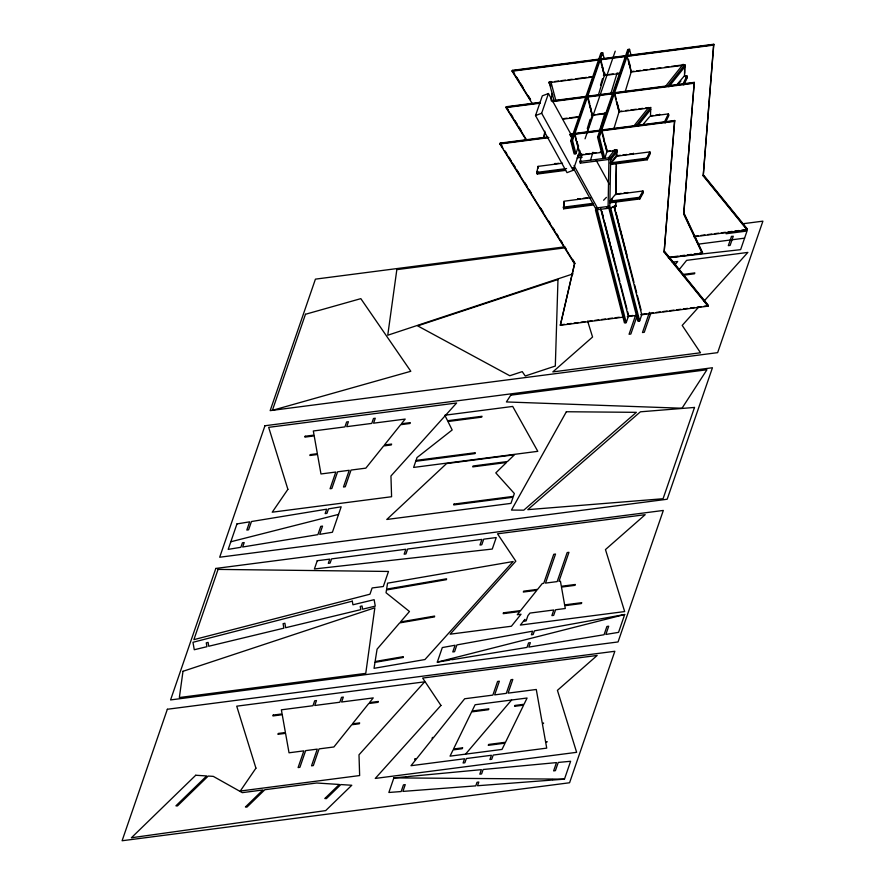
<?xml version="1.0" encoding="UTF-8"?>
<svg xmlns="http://www.w3.org/2000/svg" width="885" height="885" viewBox="0 0 885 885"><rect width="100%" height="100%" fill="white"/><g stroke="black" fill="none" stroke-linecap="round" stroke-linejoin="round"><path stroke-width="1.33" d="M608.946 158.537L608.083 207.721L609.776 208.119L616.347 206.061M638.76 320.99L609.776 208.119L610.672 157.563L616.701 150.007L613.051 150.505M608.88 208.229L637.864 321.111L639.656 320.879L641.769 314.739L614.079 206.902L615.54 206.714L615.628 201.459M642.964 190.994L639.446 197.322L609.677 201.172L610.097 202.798L639.855 198.948L643.384 192.62L642.964 190.994L615.75 194.523L616.303 163.338M616.579 155.561L610.351 162.884L610.772 164.51L647.245 159.787L650.298 153.525L649.878 151.899L616.436 156.236L616.834 149.598M615.783 201.017L615.694 206.271L614.223 206.459L628.073 260.378M615.905 194.081L616.414 165.617M616.679 150.03L616.579 155.793L620.418 155.295M665.21 122.949L668.828 115.526L668.418 113.899L650.464 116.234L650.763 107.339M683.74 84.96L687.357 77.537L686.948 75.911L684.503 76.221L684.691 65.092L631.16 72.028L627.133 56.319L614.61 92.693L616.281 99.231M684.691 73.311L684.846 64.649M640.994 314.839L707.989 306.155L664.137 252.136L674.569 120.935L570.25 134.454L572.241 138.06M664.137 252.136L674.724 120.504L570.405 134.022L570.106 134.896L572.086 138.502M668.308 257.812L702.214 253.42L683.674 214.015L694.26 82.371L551.255 100.901M694.26 82.371L683.828 213.573L702.358 252.977M693.895 236.793L747.073 229.901L703.221 175.883L713.642 44.692L512.282 70.778L530.38 99.85M703.221 175.883L713.797 44.25L512.426 70.346L512.127 71.22L532.405 103.777M563.225 207.19L592.994 203.34L593.415 204.966L563.645 208.816L563.933 201.238L591.136 197.709M564.143 202.057L563.435 208.008L593.204 204.147M563.645 208.816L564.21 204.059M565.648 170.362L537.272 174.035L536.852 172.409L538.025 166.391L562.517 163.216M543.6 137.806L544.894 131.201M550.979 99.961L552.262 93.356L552.683 94.983M537.538 170.816L537.062 173.217L565.438 169.544M544.065 137.297L544.839 133.336M537.272 174.035L537.737 171.624M623.217 317.14L560.327 325.293L574.653 263.31L504.395 150.527M587.275 128.59L590.085 119.386M600.506 85.237L602.508 78.665M586.965 132.418L592.585 114.021M598.194 95.624L605.008 73.289M617.133 151.6L611.092 159.156L580.339 163.15L579.907 161.557L581.699 155.694L577.872 156.191M580.339 163.15L581.058 160.805M590.527 160.174L592.95 152.253M599.399 131.124L605.041 112.638M611.081 92.825L617.122 73.013M607.265 150.395L604.853 158.327L599.366 136.965L601.479 130.825L606.844 151.722L616.535 150.472M613.714 129.265L619.356 110.78M625.407 90.967L631.447 71.165M526.298 140.162L506.01 107.605L506.32 106.731L540.359 102.317M560.327 325.293L574.808 262.878L574.498 263.752L499.903 143.989L500.202 143.116L547.837 136.943M579.918 150.605L573.137 170.329L566.997 172.652L535.525 115.57L542.317 95.846L548.446 93.522L571.4 135.139M550.901 86.133L548.999 82.681L549.297 81.796M573.137 170.329L541.653 113.247L548.446 93.522M554.829 164.212L555.138 163.338M578.569 145.959L575.914 153.669L574.122 153.901L570.725 140.682L572.838 134.542M573.148 133.668L585.671 97.284M585.97 96.41L598.492 60.025M598.791 59.151L600.904 53.011L602.696 52.779L604.322 59.14M573.734 134.42L571.621 140.56L575.018 153.78M574.033 133.546L586.567 97.173M586.866 96.288L599.388 59.914M599.687 59.041L601.8 52.901L602.453 55.445M575.914 153.669L572.518 140.45L574.63 134.31L578.856 150.782L581.213 155.052L602.408 152.297M574.929 133.436L587.452 97.051L592.153 115.36L607.187 113.413M602.696 52.779L600.583 58.919L602.265 65.468M576.334 140.914L575.272 134.752M602.298 67.647L602.596 66.773L604.311 75.513L619.356 73.555M589.808 106.2L590.107 105.326L592.153 115.36M585.051 138.823L615.23 51.164M581.213 155.052L581.511 154.167M603.061 158.548L597.574 137.197L599.687 131.057M599.997 130.184L612.52 93.81M612.818 92.925L625.341 56.551M625.64 55.678L627.753 49.538L629.545 49.306L631.182 55.655M600.583 130.947L598.47 137.087L603.957 158.437M600.893 130.073L613.416 93.688M613.714 92.814L626.237 56.43M626.536 55.556L628.649 49.416M577.595 199.468L577.905 198.594M627.432 55.445L629.545 49.306M629.147 64.174L629.445 63.3M616.657 102.726L616.956 101.852L618.969 109.696M604.167 141.279L604.466 140.405M631.16 72.028L631.47 71.154M650.619 107.782L619.002 111.875L619.312 111.001M606.844 151.722L607.143 150.848M393.88 777.893L388.869 792.473L401.159 791.544L403.46 784.851L405.253 784.619L402.907 791.4L475.787 785.869L477.026 782.274L478.818 782.041L477.546 785.736L550.415 780.205L552.373 779.475L552.174 780.072L564.464 779.143L570.615 761.277L558.247 762.439L555.404 770.669L553.623 770.901L556.477 762.605L483.133 769.496L481.606 773.933L479.814 774.165L481.363 769.662L408.018 776.565L406.016 777.428L406.248 776.731L393.88 777.893L564.464 779.143M437.301 662.135L442.312 647.554L455.078 645.242L452.777 651.935L454.569 651.703L456.903 644.911L532.593 631.193L531.365 634.788L533.146 634.556L534.418 630.861L624.699 614.5L618.549 632.366L605.871 634.445L608.703 626.215L606.911 626.447L604.057 634.744L528.832 647.101L530.358 642.665L528.566 642.897L527.017 647.4L451.792 659.756L452.014 659.115L450.222 659.347L449.989 660.044L437.301 662.135L624.699 614.5M616.436 156.236L616.734 155.362M615.75 194.523L616.06 193.649M614.079 206.902L614.378 206.017L615.838 205.829L615.54 206.714M633.074 154.078L633.383 153.205M650.464 116.234L650.763 115.349M659.358 115.072L659.657 114.198M684.503 76.221L684.802 75.347M674.724 120.504L674.425 121.378L570.106 134.896M713.797 44.25L713.498 45.124L512.127 71.22M614.411 206.382L610.672 207.997L595.461 209.977L624.434 322.848L626.226 322.616L628.339 316.476L600.649 208.639M635.574 315.326L629.058 334.276L630.85 334.043L636.934 316.365M649.435 312.328L642.477 332.539L644.269 332.306L650.796 313.356M683.674 214.015L683.983 213.13L702.513 252.546L702.214 253.42M707.989 306.155L708.299 305.281L664.447 251.263M747.073 229.901L747.371 229.027L703.52 175.009M647.245 159.787L646.835 158.161L649.878 151.899M664.192 122.561L668.418 113.899M682.722 84.562L686.948 75.911M650.088 152.718L647.035 158.968L610.561 163.703M665 122.141L668.617 114.718M683.53 84.141L687.147 76.718L685.853 76.895M643.174 191.813L639.656 198.129L609.887 201.99M615.009 149.609L608.968 157.176L610.672 157.563L611.092 159.156M633.981 125.858L648.639 107.494M665.885 85.889L683.131 64.284M635.673 126.245L650.331 107.881M667.578 86.287L684.824 64.682M637.831 125.681L650.763 109.474M668.872 86.796L685.255 66.275M674.613 265.323L677.667 261.506L672.246 262.214M678.596 270.356L686.616 260.356L747.869 252.413L704.084 301.077M643.273 124.188L649.501 116.864M676.195 85.491L684.205 76.077M611.447 162.652L617.675 155.329M679.072 83.168L680.853 81.077M610.561 200.132L615.905 193.848M610.772 200.939L612.553 198.848M465.543 754.142L511.585 700.024M698.619 307.161L682.202 325.403L700.5 352.772L552.826 371.91L592.563 337.019L587.651 321.189M603.592 200.264L606.413 197.355M535.525 115.57L541.653 113.247M573.082 273.874L387.752 335.227L396.834 269.637L565.415 247.789M230.808 541.775L338.557 514.395M551.864 81.885L549.142 82.239L554.11 101.001M554.497 81.542L558.645 81.011M561.19 80.679L565.427 80.126M568.148 79.772L572.219 79.252M575.914 78.765L586.622 77.382M588.503 77.139L592.574 76.608M603.426 75.203L606.977 74.749M608.858 74.506L613.239 73.931M617 73.444L619.5 73.123M633.992 71.243L631.315 71.585L629.301 63.731M636.669 70.9L640.685 70.38M643.362 70.026L647.378 69.506M650.055 69.163L654.07 68.643M656.747 68.3L660.752 67.78M664.768 67.26L668.783 66.74M671.461 66.386L682.169 65.003M548.999 82.681L593.16 76.951M684.647 75.789L685.798 75.634M686.063 77.703L687.357 77.537M540.215 102.76L506.165 107.162L526.442 139.719M552.472 101.167L694.106 82.814M506.01 107.605L540.06 103.191M552.317 101.609L693.962 83.256M562.86 118.734L567.019 118.192M569.719 117.849L579.166 116.621M591.324 115.05L595.384 114.519M597.32 114.265L604.842 113.291M621.79 111.101L619.157 111.444L616.812 102.284M625.739 110.592L628.372 110.249M631.005 109.906L636.282 109.22M638.915 108.877L642.864 108.368M645.497 108.025L648.13 107.682M562.705 119.176L579.83 116.953M650.619 115.791L653.152 115.459M655.697 115.127L659.513 114.641M547.693 137.385L500.047 143.558L502.945 148.204M499.903 143.989L548.899 137.64M570.725 140.682L572.518 140.45M597.574 137.197L599.366 136.965M578.005 155.041L583.337 154.355M585.339 154.101L590.007 153.492M591.965 153.238L595.937 152.718M599.908 152.209L602.563 151.866M606.999 151.291L610.628 150.815M577.031 157.95L582.131 157.287M554.983 163.78L558.822 163.282M622.985 154.964L626.823 154.466M629.39 154.134L633.229 153.636M579.907 161.557L610.672 157.563M536.852 172.409L566.577 168.559M610.351 162.884L646.835 158.161M577.75 199.025L580.46 198.682M583.171 198.328L587.231 197.798M617.265 193.915L621.325 193.384M624.036 193.03L628.096 192.51M606.468 207.886L608.792 207.588M564.475 246.871L315.425 279.14L270.157 410.629L717.646 352.65L762.903 221.15L742.382 223.816M694.039 236.361L698.132 235.83M700.865 235.476L704.947 234.945M707.679 234.591L711.772 234.06M714.494 233.706L718.587 233.175M721.308 232.821L725.401 232.29M728.134 231.936L732.216 231.416M734.948 231.062L739.041 230.531M741.763 230.177L747.217 229.469L703.365 175.451M726.043 233.751L747.028 231.029L740.623 249.659L669.724 257.601M697.845 244.216L730.258 240.012M732.05 239.78L744.584 238.153M699.803 252.889L702.513 252.546M669.812 257.192L677.954 256.141M680.665 255.787L684.736 255.267M687.446 254.913L691.517 254.382M694.227 254.028L698.298 253.508M683.297 274.405L694.825 272.912L694.526 273.786L682.689 275.323M560.471 324.85L564.575 324.319M567.307 323.965L571.411 323.434M574.144 323.08L578.248 322.549M580.98 322.195L585.085 321.664M587.817 321.31L591.921 320.779M594.654 320.425L598.758 319.894M601.49 319.54L605.594 319.009M608.327 318.655L612.431 318.124M615.163 317.77L619.268 317.239M628.837 316L632.941 315.469M641.149 314.407L646.614 313.688M649.347 313.334L653.451 312.803M656.183 312.449L660.287 311.918M663.02 311.564L667.124 311.033M669.856 310.679L673.961 310.148M676.693 309.794L680.797 309.263M683.53 308.909L687.634 308.378M690.366 308.024L694.471 307.493M697.203 307.139L701.307 306.608M704.04 306.254L708.144 305.723L664.292 251.705M627.321 316.609L636.89 315.37M512.426 70.346L514.605 73.831M516.774 77.316L518.942 80.812M520.391 83.135L523.289 87.781M528.367 95.923L530.535 99.408M506.32 106.731L508.488 110.216M510.667 113.7L512.835 117.196M515.004 120.681L517.183 124.165M518.632 126.5L521.53 131.146M500.202 143.116L502.381 146.6M505.269 151.258L506.718 153.581M508.897 157.065L511.065 160.561M513.245 164.046L515.413 167.53M516.862 169.854L519.76 174.511M524.827 182.653L527.006 186.138M529.175 189.622L531.343 193.118M540.768 208.229L542.936 211.714M548.733 221.018L550.182 223.341M553.081 227.998L554.53 230.321M556.698 233.806L558.147 236.129M561.046 240.786L562.495 243.109M564.663 246.594L566.112 248.928M572.628 259.393L574.077 261.717M596.092 160.141L609.334 184.157M570.405 134.022L572.385 137.629M579.598 151.412L580.781 153.548M574.044 165.584L598.006 209.026L596.357 209.856L625.33 322.737M573.06 167.619L596.357 209.856L596.081 208.019L609.511 206.282L609.776 208.119M550.824 81.475L555.692 99.95M628.438 59.372L630.463 67.227M619.002 111.875L614.301 93.578L601.778 129.951L604.134 139.1M639.446 197.322L639.855 198.948M602.453 67.216L604.466 75.07M604.311 75.513L600.284 59.793L587.762 96.177L589.775 104.021M605.473 144.321L606.811 149.543M604.311 140.837L606.656 149.985M589.952 105.769L592.308 114.917M614.378 206.017L615.396 209.966M616.071 212.599L618.095 220.487M618.77 223.12L619.777 227.069M620.451 229.691L626.868 254.681M628.56 261.263L633.959 282.304M634.633 284.926L636.669 292.824M637.344 295.457L641.05 309.916M610.672 207.997L639.656 320.879M601.966 211.703L602.984 215.652M604.665 222.223L610.075 243.275M610.75 245.897L614.798 261.683M615.13 263L617.166 270.887M617.841 273.52L619.865 281.408M620.54 284.041L626.956 309.031M627.631 311.653L628.638 315.602M601.136 209.513L614.644 262.126M597.242 209.745L626.226 322.616M576.943 141.279L578.215 146.202M576.799 141.711L579.011 150.339M573.336 167.685L573.757 169.312M538.025 166.391L538.445 168.017M557.981 279.505L555.315 366.047L525.225 375.992L522.238 371.623L509.782 375.738L417.654 325.868L557.981 279.505M182.996 671.295L179.356 697.535L365.759 673.374L374.842 607.796L182.996 671.295M374.986 662.356L374.034 668.319L424.944 659.546L513.134 561.533L387.553 583.171L386.612 589.133L446.593 578.801L446.46 579.653L386.468 589.985L386.037 592.751L409.467 611.491L400.485 621.945L434.623 616.06L434.48 616.911L399.644 622.918L377.076 649.159L375.118 661.504L403.372 656.637L403.239 657.489L374.986 662.356M167.353 709.261L122.097 840.75L569.575 782.76L614.843 651.272L167.353 709.261M215.829 568.436L170.573 699.924L618.051 641.946L663.319 510.446L215.829 568.436M264.958 425.74L219.69 557.229L667.179 499.24L712.447 367.751L264.958 425.74M305.469 314.275L272.392 410.341L410.806 371.28L360.826 298.643L305.469 314.275M218.064 569.398L193.881 639.645L369.974 594.2L372.12 587.961L383.305 586.512L388.493 571.456L218.064 569.398M236.959 523.92L228.197 549.375L240.875 547.295L242.424 542.793L244.205 542.56L242.678 546.996L317.903 534.64L320.757 526.343L322.549 526.11L319.717 534.341L332.406 532.261L341.167 506.795L328.49 508.886L326.941 513.377L325.149 513.61L326.676 509.185L251.462 521.53L248.596 529.827L246.815 530.06L249.647 521.829L236.959 523.92M305.159 436.239L304.86 437.113L314.208 435.907L317.372 453.684L310.148 454.624L309.85 455.498L317.516 454.503L320.978 473.962L335.802 472.037L330.061 488.741L331.842 488.509L337.594 471.805L349.232 470.3L343.48 487.004L345.272 486.772L351.024 470.068L365.848 468.143L383.647 445.94L391.314 444.945L391.624 444.071L384.4 445L400.673 424.7L410.02 423.495L410.319 422.61L401.425 423.771L405.186 419.081L373.57 423.174L375.273 418.24L373.481 418.472L371.788 423.406L346.721 426.659L348.424 421.725L346.632 421.957L344.94 426.891L313.323 430.984L314.053 435.088L305.159 436.239M317.239 560.736L314.407 568.955L492.27 549.054L496.231 537.549L483.708 539.175L481.772 544.795L479.98 545.027L481.916 539.408L407.631 549.032L405.938 553.955L404.146 554.187L405.839 549.264L331.565 558.889L330.105 563.114L328.313 563.347L329.773 559.121L317.239 560.736M273.211 715.069L272.912 715.943L282.249 714.737L285.412 732.526L278.2 733.455L277.901 734.329L285.567 733.344L289.03 752.792L303.854 750.867L298.101 767.572L299.893 767.339L305.646 750.635L317.272 749.13L311.531 765.835L313.323 765.602L319.065 748.898L333.899 746.973L351.699 724.771L359.365 723.775L359.664 722.901L352.451 723.83L368.724 703.531L378.072 702.325L378.371 701.44L369.476 702.601L373.227 697.911L341.621 702.004L343.325 697.081L341.533 697.314L339.829 702.236L314.772 705.489L316.476 700.555L314.684 700.787L312.98 705.721L281.375 709.814L282.105 713.918L273.211 715.069M415.74 461.284L413.627 467.424L537.803 451.328L512.703 406.436L444.834 415.231L447.578 420.729L482.026 416.271L481.717 417.145L447.965 421.514L452.169 429.977L417.023 457.567L416.038 460.41L475.356 452.722L475.057 453.596L415.74 461.284M454.049 504.063L453.74 504.937L513.068 497.248L510.955 503.388L386.778 519.473L446.571 463.574L514.439 454.779L507.481 461.539L473.033 466.008L472.734 466.882L506.485 462.501L495.799 472.889L514.351 493.52L513.366 496.374L454.049 504.063M415.12 758.799L414.822 759.673L415.961 759.529L411.016 765.702L464.548 758.766L463.087 763.003L464.879 762.77L466.34 758.533L491.396 755.281L489.936 759.518L491.728 759.286L493.188 755.06L546.72 748.124L545.757 742.714L547.195 741.685L545.602 741.895L542.439 724.107L543.633 723.111L542.295 723.288L536.277 689.481L508.09 693.132L512.802 679.448L511.01 679.68L506.297 693.364L494.66 694.88L499.372 681.196L497.58 681.428L492.868 695.112L464.68 698.763L433.738 737.36L432.4 737.526L432.101 738.4L432.997 738.289L416.713 758.589L415.12 758.799M503.488 612.807L503.189 613.681L519.838 611.524L517.271 614.721L521.022 614.234L511.397 626.237L450.144 634.18L515.822 561.19L497.514 533.821L645.187 514.683L605.462 549.574L624.666 611.568L520.347 625.075L524.938 619.356L524.307 621.159L526.099 620.938L527.936 615.617L529.971 613.073L553.811 609.986L551.875 615.617L553.667 615.385L555.603 609.754L565.283 608.504L564.785 605.705L581.434 603.548L581.744 602.663L564.641 604.886L561.477 587.098L575.018 585.339L575.327 584.465L561.333 586.279L560.426 581.179L558.955 581.368L568.955 552.317L567.174 552.55L557.174 581.6L545.536 583.104L555.537 554.054L553.745 554.287L543.744 583.337L542.284 583.525L537.615 589.355L523.621 591.169L523.323 592.043L536.863 590.284L520.59 610.595L503.488 612.807M462.578 747.825L462.28 748.71L453.087 749.894L450.045 756.144L502.027 749.418L505.081 743.157L488.277 745.336L488.575 744.451L505.512 742.261L523.61 705.157L514.55 706.33L514.86 705.456L524.042 704.261L527.095 698.011L475.112 704.748L472.059 711.009L488.863 708.83L488.564 709.704L471.616 711.905L453.529 748.998L462.578 747.825M731.486 236.45L728.322 245.643L730.114 245.41L733.278 236.218L731.486 236.45M694.504 407.443L663.075 498.731L527.803 509.649L640.397 411.813L694.504 407.443M566.367 411.746L511.464 510.07L523.776 510.169L636.37 412.333L566.367 411.746M510.778 395.175L506.397 401.945L682.014 408.239L706.938 369.753L510.778 395.175M287.89 489.339L272.237 512.194L391.59 496.728L390.949 475.986L456.627 402.996L268.675 427.344L287.89 489.339M255.931 768.169L240.289 791.024L359.642 775.559L359 754.817L424.667 681.826L236.726 706.175L255.931 768.169M440.94 705.433L375.273 778.424L576.633 752.327L557.428 690.344L597.165 655.453L422.643 678.065L440.94 705.433M195.74 775.249L131.389 837.774L325.691 810.605L351.776 785.26L340.847 784.564L326.377 798.624L324.817 798.524L339.287 784.464L316.664 783.004L264.847 789.719L246.992 807.065L245.433 806.965L262.922 789.973L242.291 792.65L213.296 776.377L208.229 776.045L177.487 805.914L175.927 805.815L206.67 775.946L195.74 775.249M352.296 601.169L192.974 642.289L194.269 649.734L206.935 646.692L206.271 642.842L208.086 642.41L208.749 646.249L283.864 628.162L283.089 623.682L284.893 623.25L285.667 627.719L360.781 609.632L360.228 606.402L362.042 605.959L362.596 609.19L375.262 606.136L374.145 599.676L352.927 604.787L352.296 601.169"/></g></svg>
